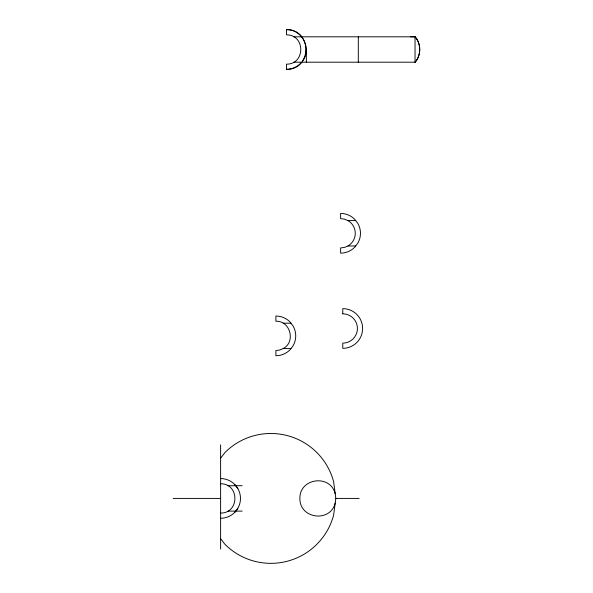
<?xml version="1.0" encoding="UTF-8"?>
<svg xmlns="http://www.w3.org/2000/svg" width="593" height="593" viewBox="0 0 593 593"><rect width="100%" height="100%" fill="white"/><g stroke="black" fill="none" stroke-linecap="round" stroke-linejoin="round"><path stroke-width="0.89" d="M300.977 62.969C297.323 67.046 291.919 69.233 286.493 69.366L286.493 64.163C305.521 64.363 305.521 34.653 286.493 34.854L286.493 29.65C301.689 29.027 312.103 48.381 302.838 60.545M286.493 29.65C312.274 29.391 312.274 69.626 286.493 69.366M220.618 458.189L224.977 452.503A64.933 64.933 0 0 1 333.607 481.612L335.823 498.416L333.607 515.221A64.933 64.933 0 0 1 224.977 544.33L220.618 538.652M335.208 503.064C330.331 522.93 299.465 518.868 299.888 498.416C299.465 477.973 330.331 473.903 335.208 493.769M415.159 62.295C421.238 55.119 421.238 43.897 415.159 36.722M293.817 62.198L415.041 62.198C421.282 55.282 421.282 43.734 415.041 36.818L410.549 36.81M234.658 512.456L237.815 508.349M283.202 348.58C296.003 341.939 290.281 320.576 275.878 321.228L275.878 316.025A19.858 19.858 0 0 1 289.918 321.843L293.075 325.957A19.858 19.858 0 0 1 293.075 345.815L289.918 349.922A19.858 19.858 0 0 1 275.878 355.741L275.878 350.537L279.666 350.04L283.202 348.58L290.948 348.58M220.618 513.071C239.646 513.271 239.646 483.569 220.618 483.762M355.696 245.976L347.95 245.976L344.414 247.437L340.619 247.941L340.619 253.144A19.858 19.858 0 0 0 354.658 247.325L357.816 243.212A19.858 19.858 0 0 0 357.816 223.353L354.658 219.24A19.858 19.858 0 0 0 340.619 213.428L340.619 218.624L344.414 219.128L347.95 220.589L355.696 220.589M293.817 36.818L415.041 36.818L415.041 62.198M283.202 323.192L290.948 323.192M227.942 485.726L242.129 485.726M173.178 498.416L220.618 498.416M335.823 498.416L359.15 498.416M227.942 511.114L242.129 511.114M234.658 484.377L237.815 488.491M358.305 36.818L358.305 62.198M306.351 49.508L306.351 62.198M220.618 444.832L220.618 549.081M220.618 478.558A19.858 19.858 0 0 1 240.476 498.416A19.858 19.858 0 0 1 220.618 518.275M347.95 220.589A14.655 14.655 0 0 1 347.95 245.976M342.769 313.823L342.769 308.619A19.858 19.858 0 0 1 362.627 328.478A19.858 19.858 0 0 1 342.769 348.336L342.769 343.132A14.655 14.655 0 0 0 357.423 328.478A14.655 14.655 0 0 0 342.769 313.823"/></g></svg>
